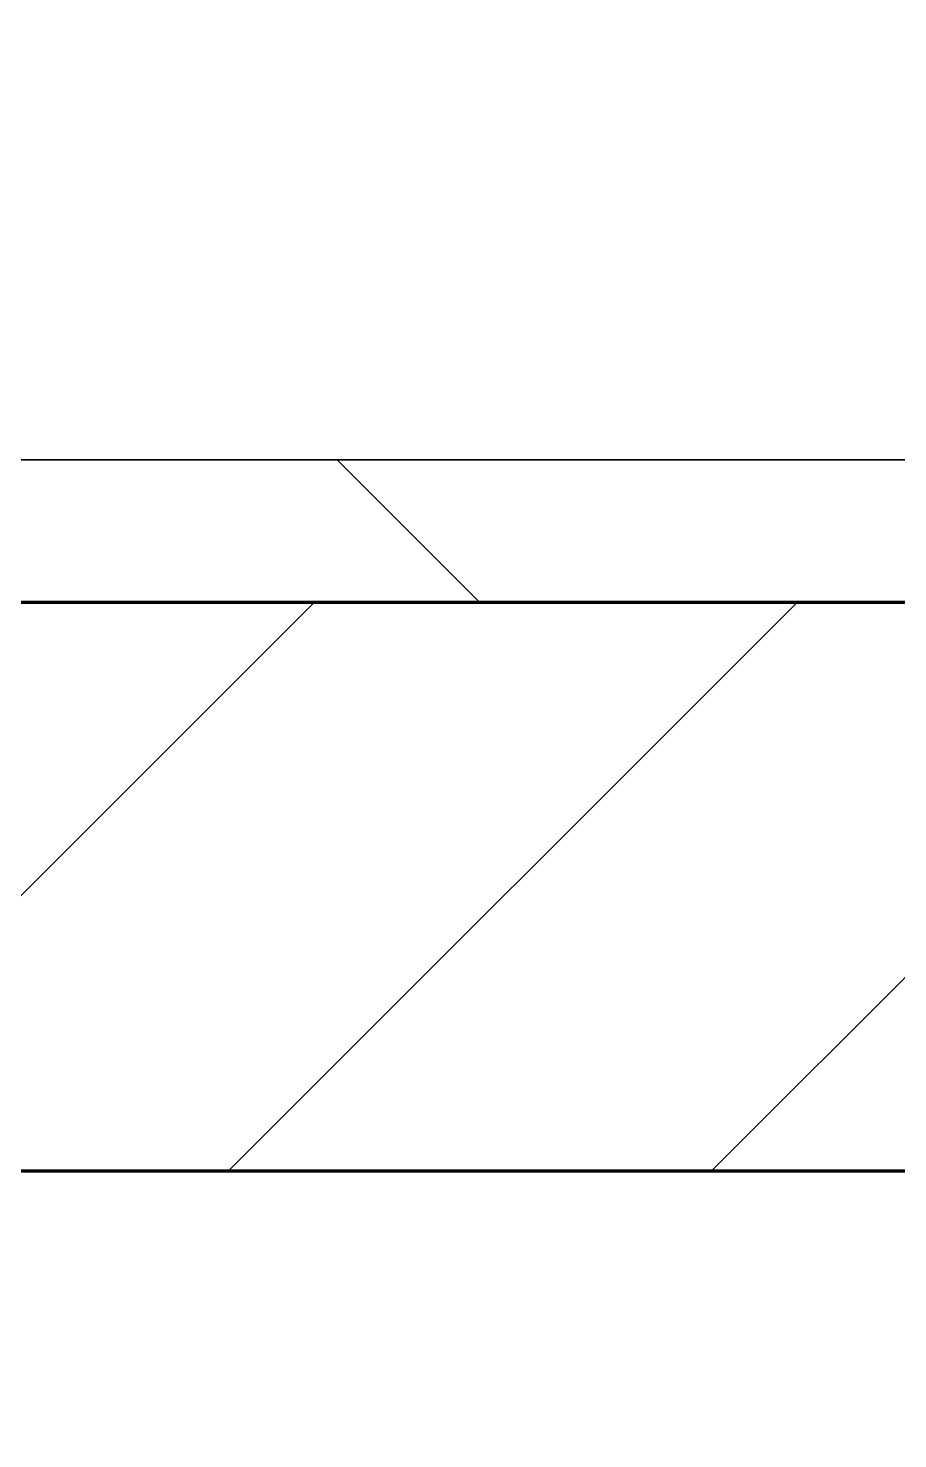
# Model space of a CAD drawing. Header units: millimetres. Extents: x -726012 to -647389, y -20772 to 18805.
# Drawn here: x -665290.6 to -664985, y 3835 to 4330.6 of the extents above; entities that cross this region are included whole.
import ezdxf
from ezdxf.xclip import XClip

# ---------------------------------------------------------------- set-up
doc = ezdxf.new("R2010")
doc.units = ezdxf.units.MM
doc.header["$XCLIPFRAME"] = 0
for name, color, linetype, lineweight in [('A-GLAZ-CURT', 2, 'Continuous', 9), ('A-WALL', 5, 'Continuous', 35), ('A-WALL-FNSH', 2, 'Continuous', 35), ('A-WALL-PATT', 1, 'Continuous', 35)]:
    doc.layers.add(name, color=color, linetype=linetype, lineweight=lineweight)
doc.layers.add('A11_ALU.SOLID SHEET', color=2, linetype='Continuous')

# ---------------------------------------------------------------- blocks, each defined once
blk = doc.blocks.new('PPLS-PP19_Custom Tile Pattern - Custom Tile Pattern-V218-4233-01 ENLARGED MULTI-PURPOSE LEVEL - REFLECTED CEILING PLAN - SHEET 4')
at = {"layer": 'A-GLAZ-CURT'}
for p, q in [((-300, 0), (300, 0)), ((300, 0), (-300, 0)), ((195.99, 0), (213.31, 0)), ((213.31, 0), (195.99, 0)), ((230.06, 0), (300, 0)), ((-300, -50), (300, -50)), ((300, -50), (-300, -50))]:
    blk.add_line(p, q, dxfattribs=at)
for points, knots in [([(94.4, 0), (94.4, 0), (94.64, 0), (99.11, 0), (108.97, 0), (120.79, 0), (139.94, 0), (163.31, 0), (185.23, 0), (193.62, 0), (194.69, 0), (194.79, 0)], [-2348.345796, -2348.345796, -2348.345796, -2348.345796, -2310.419338, -2233.599744, -2052.234781, -1843.028543, -1530.39897, -1095.004608, -529.74427, -295.064701, -265.121568, -265.121568, -265.121568, -265.121568]), ([(193.8, 0), (193.33, 0), (190.11, 0), (183.13, 0), (171, 0), (161.95, 0), (161.28, 0), (158.35, 0), (157.85, 0), (157.77, 0)], [-11665.349007, -11665.349007, -11665.349007, -11665.349007, -11565.880756, -11105.624034, -10839.086983, -10768.332124, -10666.779182, -10580.760289, -10550.278881, -10550.278881, -10550.278881, -10550.278881]), ([(300, 0), (286.53, 0), (254.22, 0), (207.11, 0), (177.41, 0), (159.34, 0), (158.33, 0), (158.3, 0)], [-285.253232, -285.253232, -285.253232, -285.253232, -244.693688, -187.987675, -143.776725, -129.632772, -123.352749, -123.352749, -123.352749, -123.352749]), ([(159.07, 0), (159.13, 0), (160.84, 0), (165.21, 0), (174.15, 0), (185.98, 0), (208.82, 0), (219.42, 0), (230.06, 0)], [-115.643202, -115.643202, -115.643202, -115.643202, -114.681583, -87.660824, -65.295536, -41.623857, -24.459831, 0, 0, 0, 0]), ([(247.1, 0), (246.76, 0), (245.04, 0), (238.34, 0), (226.56, 0), (221.1, 0), (200.27, 0), (182.99, 0), (174.27, 0), (169.67, 0), (168.99, 0)], [-9649.085549, -9649.085549, -9649.085549, -9649.085549, -9581.591397, -9406.094246, -9221.510254, -9016.44624, -8717.832359, -8253.978395, -8152.463617, -8069.855175, -8069.855175, -8069.855175, -8069.855175]), ([(215.22, 0), (214.62, 0), (210.55, 0), (203.98, 0), (187.54, 0), (175.3, 0), (169.49, 0)], [-203.825446, -203.825446, -203.825446, -203.825446, -198.527383, -184.406837, -162.427601, -142.916156, -142.916156, -142.916156, -142.916156]), ([(171.51, 0), (176.48, 0), (193.23, 0), (201.73, 0), (208.81, 0), (213.9, 0), (241.96, 0), (266.73, 0), (281.71, 0), (291.71, 0), (296.52, 0), (297.86, 0), (298.09, 0)], [-7971.819559, -7971.819559, -7971.819559, -7971.819559, -7784.112253, -7606.717214, -7289.299508, -7042.621073, -6582.165592, -6068.460911, -5766.029927, -5566.724884, -5280.360606, -5199.253518, -5199.253518, -5199.253518, -5199.253518]), ([(172.07, 0), (177.66, 0), (187.87, 0), (201.08, 0), (207.47, 0), (213.96, 0), (215.11, 0)], [-255.364076, -255.364076, -255.364076, -255.364076, -237.955587, -223.92608, -215.862851, -208.75215, -208.75215, -208.75215, -208.75215]), ([(300, 0), (288.22, 0), (262, 0), (230.43, 0), (219.94, 0), (219.02, 0)], [-12528.858583, -12528.858583, -12528.858583, -12528.858583, -11905.454923, -11162.864862, -10856.732305, -10856.732305, -10856.732305, -10856.732305]), ([(219.9, 0), (220.86, 0), (227.84, 0), (242.06, 0), (246.54, 0), (246.96, 0)], [-10670.940496, -10670.940496, -10670.940496, -10670.940496, -10511.382485, -9925.173265, -9834.877357, -9834.877357, -9834.877357, -9834.877357]), ([(284.76, 0), (284.76, 0), (285.09, 0), (287.47, 0), (293.59, 0), (297.76, 0), (300, 0)], [-4110.630118, -4110.630118, -4110.630118, -4110.630118, -4053.389046, -3959.664717, -3862.421465, -3746.95702, -3746.95702, -3746.95702, -3746.95702]), ([(297.38, 0), (295.84, 0), (291.62, 0), (285.38, 0), (284.87, 0)], [-4803.172655, -4803.172655, -4803.172655, -4803.172655, -4358.271401, -4143.037883, -4143.037883, -4143.037883, -4143.037883])]:
    blk.add_open_spline(points, degree=3, knots=knots, dxfattribs=at)
blk.add_open_spline([(195.11, 0), (194.91, 0), (194.44, 0), (193.8, 0)], degree=3, dxfattribs=at)
blk = doc.blocks.new('PPLS-PP19_Custom Tile Pattern - Custom Tile Pattern-V219-4233-01 ENLARGED MULTI-PURPOSE LEVEL - REFLECTED CEILING PLAN - SHEET 4')
at = {"layer": 'A-GLAZ-CURT'}
for p, q in [((-300, 0), (300, 0)), ((300, 0), (-300, 0)), ((-293.07, 0), (-275.75, 0)), ((-275.75, 0), (-293.07, 0)), ((-222.32, 0), (-205, 0)), ((-205, 0), (-222.32, 0)), ((-300, -50), (300, -50)), ((300, -50), (-300, -50))]:
    blk.add_line(p, q, dxfattribs=at)
at = {"layer": 'A-GLAZ-CURT', "flags": 128}
for points in [[(-300, 0), (-291.56, 0), (-283.3, 0), (-275.2, 0), (-267.26, 0), (-259.45, 0), (-251.77, 0), (-244.2, 0), (-236.74, 0), (-229.36, 0), (-222.06, 0), (-214.83, 0), (-207.71, 0), (-200.76, 0), (-194.02, 0), (-187.54, 0), (-181.38, 0), (-175.58, 0), (-170.25, 0), (-165.64, 0), (-162.01, 0), (-159.53, 0), (-158.4, 0)], [(-125.17, 0), (-128.55, 0), (-134.16, 0), (-140.03, 0), (-145.5, 0), (-150.63, 0), (-155.53, 0), (-160.27, 0), (-164.95, 0), (-169.65, 0), (-174.47, 0), (-179.49, 0), (-184.81, 0), (-190.44, 0), (-196.37, 0), (-202.58, 0), (-209.04, 0), (-215.73, 0), (-222.63, 0), (-229.72, 0), (-236.97, 0), (-244.39, 0), (-251.96, 0), (-259.67, 0), (-267.51, 0), (-275.48, 0), (-283.55, 0), (-291.73, 0), (-300, 0)], [(-157.46, 0), (-154.52, 0), (-149.42, 0), (-141.84, 0), (-132.81, 0), (-126.08, 0)]]:
    blk.add_lwpolyline(points, dxfattribs=at)
at = {"layer": 'A-GLAZ-CURT'}
for points, knots in [([(-300, 0), (-284.65, 0), (-236.57, 0), (-192.04, 0), (-164.19, 0), (-158.58, 0)], [-5323.127839, -5323.127839, -5323.127839, -5323.127839, -4502.809032, -2700.551212, -2217.969933, -2217.969933, -2217.969933, -2217.969933]), ([(-90.02, 0), (-102.49, 0), (-138.04, 0), (-202.69, 0), (-260.99, 0), (-290.84, 0), (-294.48, 0)], [-18634.537033, -18634.537033, -18634.537033, -18634.537033, -17136.203329, -15131.813646, -13729.592194, -13536.799606, -13536.799606, -13536.799606, -13536.799606]), ([(-159.21, 0), (-159.55, 0), (-163.36, 0), (-174.02, 0), (-185.59, 0), (-209.77, 0), (-232.01, 0), (-255.22, 0), (-262.59, 0), (-264.9, 0), (-265.4, 0)], [-2257.973564, -2257.973564, -2257.973564, -2257.973564, -2237.412286, -2029.680487, -1755.085331, -1400.429864, -858.079193, -543.655514, -208.940337, 0, 0, 0, 0]), ([(-258.6, 0), (-257.91, 0), (-254.26, 0), (-241.25, 0), (-225.99, 0), (-213.1, 0), (-200.2, 0), (-185.8, 0), (-172.42, 0), (-160.64, 0), (-158.69, 0)], [-5722.54675, -5722.54675, -5722.54675, -5722.54675, -5657.471696, -5413.335975, -5017.494783, -4832.723979, -4666.091899, -4349.945572, -4000.813434, -3879.041757, -3879.041757, -3879.041757, -3879.041757]), ([(-133.82, 0), (-135.51, 0), (-137.8, 0), (-149.31, 0), (-162.01, 0), (-177.91, 0), (-199.46, 0), (-216.65, 0), (-231.26, 0), (-233.46, 0), (-234, 0)], [-2731.647847, -2731.647847, -2731.647847, -2731.647847, -2418.507304, -2308.929706, -2113.765672, -1763.376603, -1422.553702, -978.033455, -846.069444, -682.911962, -682.911962, -682.911962, -682.911962]), ([(-233.49, 0), (-233.44, 0), (-232.38, 0), (-230.74, 0), (-225.3, 0), (-223.63, 0)], [-455.274641, -455.274641, -455.274641, -455.274641, -440.605512, -119.536984, 0, 0, 0, 0]), ([(-223.63, 0), (-219.39, 0), (-206.17, 0), (-188.58, 0), (-171.2, 0), (-162.19, 0), (-158.36, 0)], [-5463.295695, -5463.295695, -5463.295695, -5463.295695, -5161.076232, -4739.070012, -4465.409639, -4261.932274, -4261.932274, -4261.932274, -4261.932274]), ([(-158.36, 0), (-144.32, 0), (-126.48, 0), (-110.8, 0), (-99.5, 0), (-91.46, 0)], [-2211.488606, -2211.488606, -2211.488606, -2211.488606, -1002.059161, -460.363443, 0, 0, 0, 0]), ([(-137.88, 0), (-140.56, 0), (-147.66, 0), (-147.69, 0), (-155.15, 0), (-158.23, 0)], [-3187.727384, -3187.727384, -3187.727384, -3187.727384, -2919.378265, -2477.344047, -2278.677683, -2278.677683, -2278.677683, -2278.677683]), ([(-157.64, 0), (-155.76, 0), (-148.09, 0), (-136.84, 0), (-127.33, 0), (-124.19, 0), (-123.43, 0), (-123.28, 0)], [-4249.229985, -4249.229985, -4249.229985, -4249.229985, -4149.119819, -3839.893365, -3647.167523, -3488.92562, -3439.852845, -3439.852845, -3439.852845, -3439.852845]), ([(-152.35, 0), (-151.03, 0), (-147.71, 0), (-143.57, 0), (-138.62, 0)], [-3494.978217, -3494.978217, -3494.978217, -3494.978217, -3371.022232, -3227.460399, -3227.460399, -3227.460399, -3227.460399]), ([(-118.78, 0), (-121.86, 0), (-126.28, 0), (-136.96, 0), (-147.46, 0), (-150.03, 0), (-150.57, 0)], [-5938.474035, -5938.474035, -5938.474035, -5938.474035, -5700.061948, -5508.838257, -5298.784692, -5196.16478, -5196.16478, -5196.16478, -5196.16478]), ([(-150.34, 0), (-150.07, 0), (-147.75, 0), (-142.6, 0), (-127.26, 0), (-108.49, 0), (-97.49, 0), (-91.12, 0)], [-4948.728362, -4948.728362, -4948.728362, -4948.728362, -4883.323924, -4440.880425, -4054.690705, -3793.097032, -3464.109854, -3464.109854, -3464.109854, -3464.109854]), ([(-90.81, 0), (-96.91, 0), (-113.88, 0), (-130.52, 0), (-147.74, 0), (-149.07, 0)], [-7323.424259, -7323.424259, -7323.424259, -7323.424259, -7004.680444, -6449.282163, -6277.220794, -6277.220794, -6277.220794, -6277.220794]), ([(-148.23, 0), (-146.94, 0), (-140.15, 0), (-137.28, 0), (-133.93, 0), (-128.78, 0), (-126.5, 0)], [-6162.058746, -6162.058746, -6162.058746, -6162.058746, -6017.569127, -5560.701257, -5364.112219, -5231.017328, -5231.017328, -5231.017328, -5231.017328]), ([(-90.03, 0), (-94.01, 0), (-105.62, 0), (-122.65, 0), (-139.03, 0), (-146.11, 0), (-146.95, 0)], [-1605.846441, -1605.846441, -1605.846441, -1605.846441, -1374.161226, -945.742622, -741.901385, -489.130243, -489.130243, -489.130243, -489.130243]), ([(-146.69, 0), (-146.59, 0), (-145.49, 0), (-135.69, 0), (-128.29, 0), (-125.15, 0)], [-420.34245, -420.34245, -420.34245, -420.34245, -406.956646, -290.263673, 0, 0, 0, 0]), ([(-127.41, 0), (-131.63, 0), (-133.16, 0), (-134.09, 0), (-134.15, 0)], [-8540.990293, -8540.990293, -8540.990293, -8540.990293, -8266.114998, -8246.473386, -8246.473386, -8246.473386, -8246.473386]), ([(-134.15, 0), (-133.32, 0), (-130.31, 0), (-117.33, 0), (-99.59, 0), (-91.17, 0), (-90.51, 0)], [-7657.439573, -7657.439573, -7657.439573, -7657.439573, -7293.749979, -6839.55839, -6236.997189, -6184.855039, -6184.855039, -6184.855039, -6184.855039]), ([(-120.13, 0), (-120.14, 0), (-120.24, 0), (-121.3, 0), (-129.25, 0), (-133.82, 0)], [-2933.992132, -2933.992132, -2933.992132, -2933.992132, -2920.575025, -2840.280255, -2731.647847, -2731.647847, -2731.647847, -2731.647847]), ([(-113.43, 0), (-113.44, 0), (-113.96, 0), (-119.73, 0), (-125.43, 0), (-127.03, 0), (-127.41, 0)], [-328.499627, -328.499627, -328.499627, -328.499627, -282.672656, -98.539552, -24.539552, 0, 0, 0, 0]), ([(-126.5, 0), (-122.44, 0), (-108.71, 0), (-86.68, 0), (-63.44, 0), (-54.4, 0), (-48.53, 0), (-33.71, 0), (-26.33, 0), (-21.71, 0)], [-5231.017328, -5231.017328, -5231.017328, -5231.017328, -4994.692869, -4542.524482, -4008.285538, -3689.699207, -3546.54457, -3315.260113, -3000.092228, -3000.092228, -3000.092228, -3000.092228]), ([(-125.15, 0), (-124.93, 0), (-121.96, 0), (-113.01, 0), (-98.9, 0), (-85.29, 0), (-71.67, 0), (-65.93, 0), (-65.07, 0)], [-3362.7396, -3362.7396, -3362.7396, -3362.7396, -3342.215224, -3074.362186, -2902.289527, -2605.247022, -2322.099534, -2241.8264, -2241.8264, -2241.8264, -2241.8264]), ([(-122.08, 0), (-122.01, 0), (-121.69, 0), (-121.2, 0), (-120.88, 0)], [-3136.336417, -3136.336417, -3136.336417, -3136.336417, -3110.304437, -3035.164275, -3035.164275, -3035.164275, -3035.164275]), ([(-36.33, 0), (-36.43, 0), (-37.27, 0), (-45.02, 0), (-46.13, 0), (-60.59, 0), (-81.23, 0), (-99.51, 0), (-114.02, 0), (-117.28, 0), (-118.78, 0)], [-1855.773136, -1855.773136, -1855.773136, -1855.773136, -1810.870157, -1672.078046, -1405.135169, -1060.00838, -740.068933, -229.489605, -116.330425, 0, 0, 0, 0]), ([(-117.74, 0), (-117.19, 0), (-114.78, 0), (-113.43, 0), (-113.43, 0)], [-821.249067, -821.249067, -821.249067, -821.249067, -394.672656, -330.879064, -330.879064, -330.879064, -330.879064]), ([(-36.62, 0), (-36.62, 0), (-40.35, 0), (-44.32, 0), (-58.97, 0), (-85.2, 0), (-107.61, 0), (-116.56, 0), (-117.56, 0)], [-4069.478503, -4069.478503, -4069.478503, -4069.478503, -3858.647035, -3538.256648, -2842.901703, -2193.204658, -1433.981041, -985.49888, -985.49888, -985.49888, -985.49888]), ([(-115.82, 0), (-114.96, 0), (-110.41, 0), (-99.64, 0), (-92.02, 0), (-90.05, 0)], [-5724.064692, -5724.064692, -5724.064692, -5724.064692, -5430.283136, -5103.229623, -4993.333029, -4993.333029, -4993.333029, -4993.333029]), ([(9.32, 0), (9.08, 0), (7.65, 0), (2.57, 0), (-12.23, 0), (-25.64, 0), (-40, 0), (-56.24, 0), (-75.59, 0), (-94, 0), (-112.01, 0), (-114.94, 0), (-115.63, 0)], [-2922.926651, -2922.926651, -2922.926651, -2922.926651, -2882.788014, -2720.818881, -2518.50168, -2125.455881, -1792.521578, -1466.981642, -1208.454564, -789.402658, -501.969187, -243.577221, -243.577221, -243.577221, -243.577221])]:
    blk.add_open_spline(points, degree=3, knots=knots, dxfattribs=at)
blk.add_open_spline([(-295.02, 0), (-296.67, 0), (-298.33, 0), (-300, 0)], degree=3, dxfattribs=at)
blk = doc.blocks.new('*U885')
at = {"layer": 'A-GLAZ-CURT'}
for name, p in [('PPLS-PP19_Custom Tile Pattern - Custom Tile Pattern-V218-4233-01 ENLARGED MULTI-PURPOSE LEVEL - REFLECTED CEILING PLAN - SHEET 4', (10800, 11720.41)), ('PPLS-PP19_Custom Tile Pattern - Custom Tile Pattern-V219-4233-01 ENLARGED MULTI-PURPOSE LEVEL - REFLECTED CEILING PLAN - SHEET 4', (11400, 11720.41))]:
    blk.add_blockref(name, p, dxfattribs=at)
blk = doc.blocks.new('*U1287')
blk.add_lwpolyline([(21173.36, -580), (28210, -580), (28210, -6849.96), (45954.15, -6849.96), (45954.15, 600), (82995.06, 600), (83086.47, 650), (90052, 650), (90392, 990), (103159.16, 990), (103159.16, 4990), (21173.36, 4990), (21173.36, 3485.45), (21203.36, 3485.45), (21203.36, 925.54), (21173.36, 925.54), (21173.36, -580)])

msp = doc.modelspace()

# ---------------------------------------------------------------- hatches: boundary and pattern name
at = {"layer": 'A-WALL-PATT', "lineweight": 9}
h = msp.add_hatch(dxfattribs=at)
h.set_pattern_fill('FP_3', color=256, style=0, pattern_type=2)
h.set_pattern_definition([(45, (0, 0), (-212.13203, 212.13203), []), (135, (0, 0), (-212.13203, -212.13203), [])])
h.paths.add_polyline_path([(-661708.03, 4129.02), (-661758.03, 4179.02), (-698678.22, 4179.02), (-698678.22, 4129.02), (-663127.46, 4129.02)])
h = msp.add_hatch(dxfattribs=at)
h.set_pattern_fill('FP_2', color=256, style=0, pattern_type=2)
h.set_pattern_definition([(45, (0, 0), (-84.852814, 84.852814), [])])
h.paths.add_polyline_path([(-661508.03, 3929.02), (-661708.03, 4129.02), (-698478.22, 4129.02), (-698478.22, 3929.02), (-661790.87, 3929.02)])

# ---------------------------------------------------------------- linework, layer by layer
at = {"layer": 'A-WALL', "color": 7, "lineweight": 70}
for p, q in [((-698478.22, 4129.02), (-661708.03, 4129.02)), ((-661790.87, 3929.02), (-672727.37, 3929.02))]:
    msp.add_line(p, q, dxfattribs=at)
at = {"layer": 'A-WALL-FNSH', "color": 250}
for p, q in [((-698678.22, 4179.02), (-661758.03, 4179.02)), ((-661708.03, 4129.02), (-698678.22, 4129.02))]:
    msp.add_line(p, q, dxfattribs=at)

# ---------------------------------------------------------------- block references
msp.add_blockref('*U885', (-676282.37, -7541.39))

# ---------------------------------------------------------------- next in the draw order: block references
at = {"layer": 'A11_ALU.SOLID SHEET'}
ref = msp.add_blockref('*U1287', (-744682.37, 3579.02), dxfattribs=at)
XClip(ref).set_block_clipping_path([(22516.8245944298, -23612.0000696909), (92487.8891097467, 7199.9972603897)])

doc.saveas('drawing.dxf')
